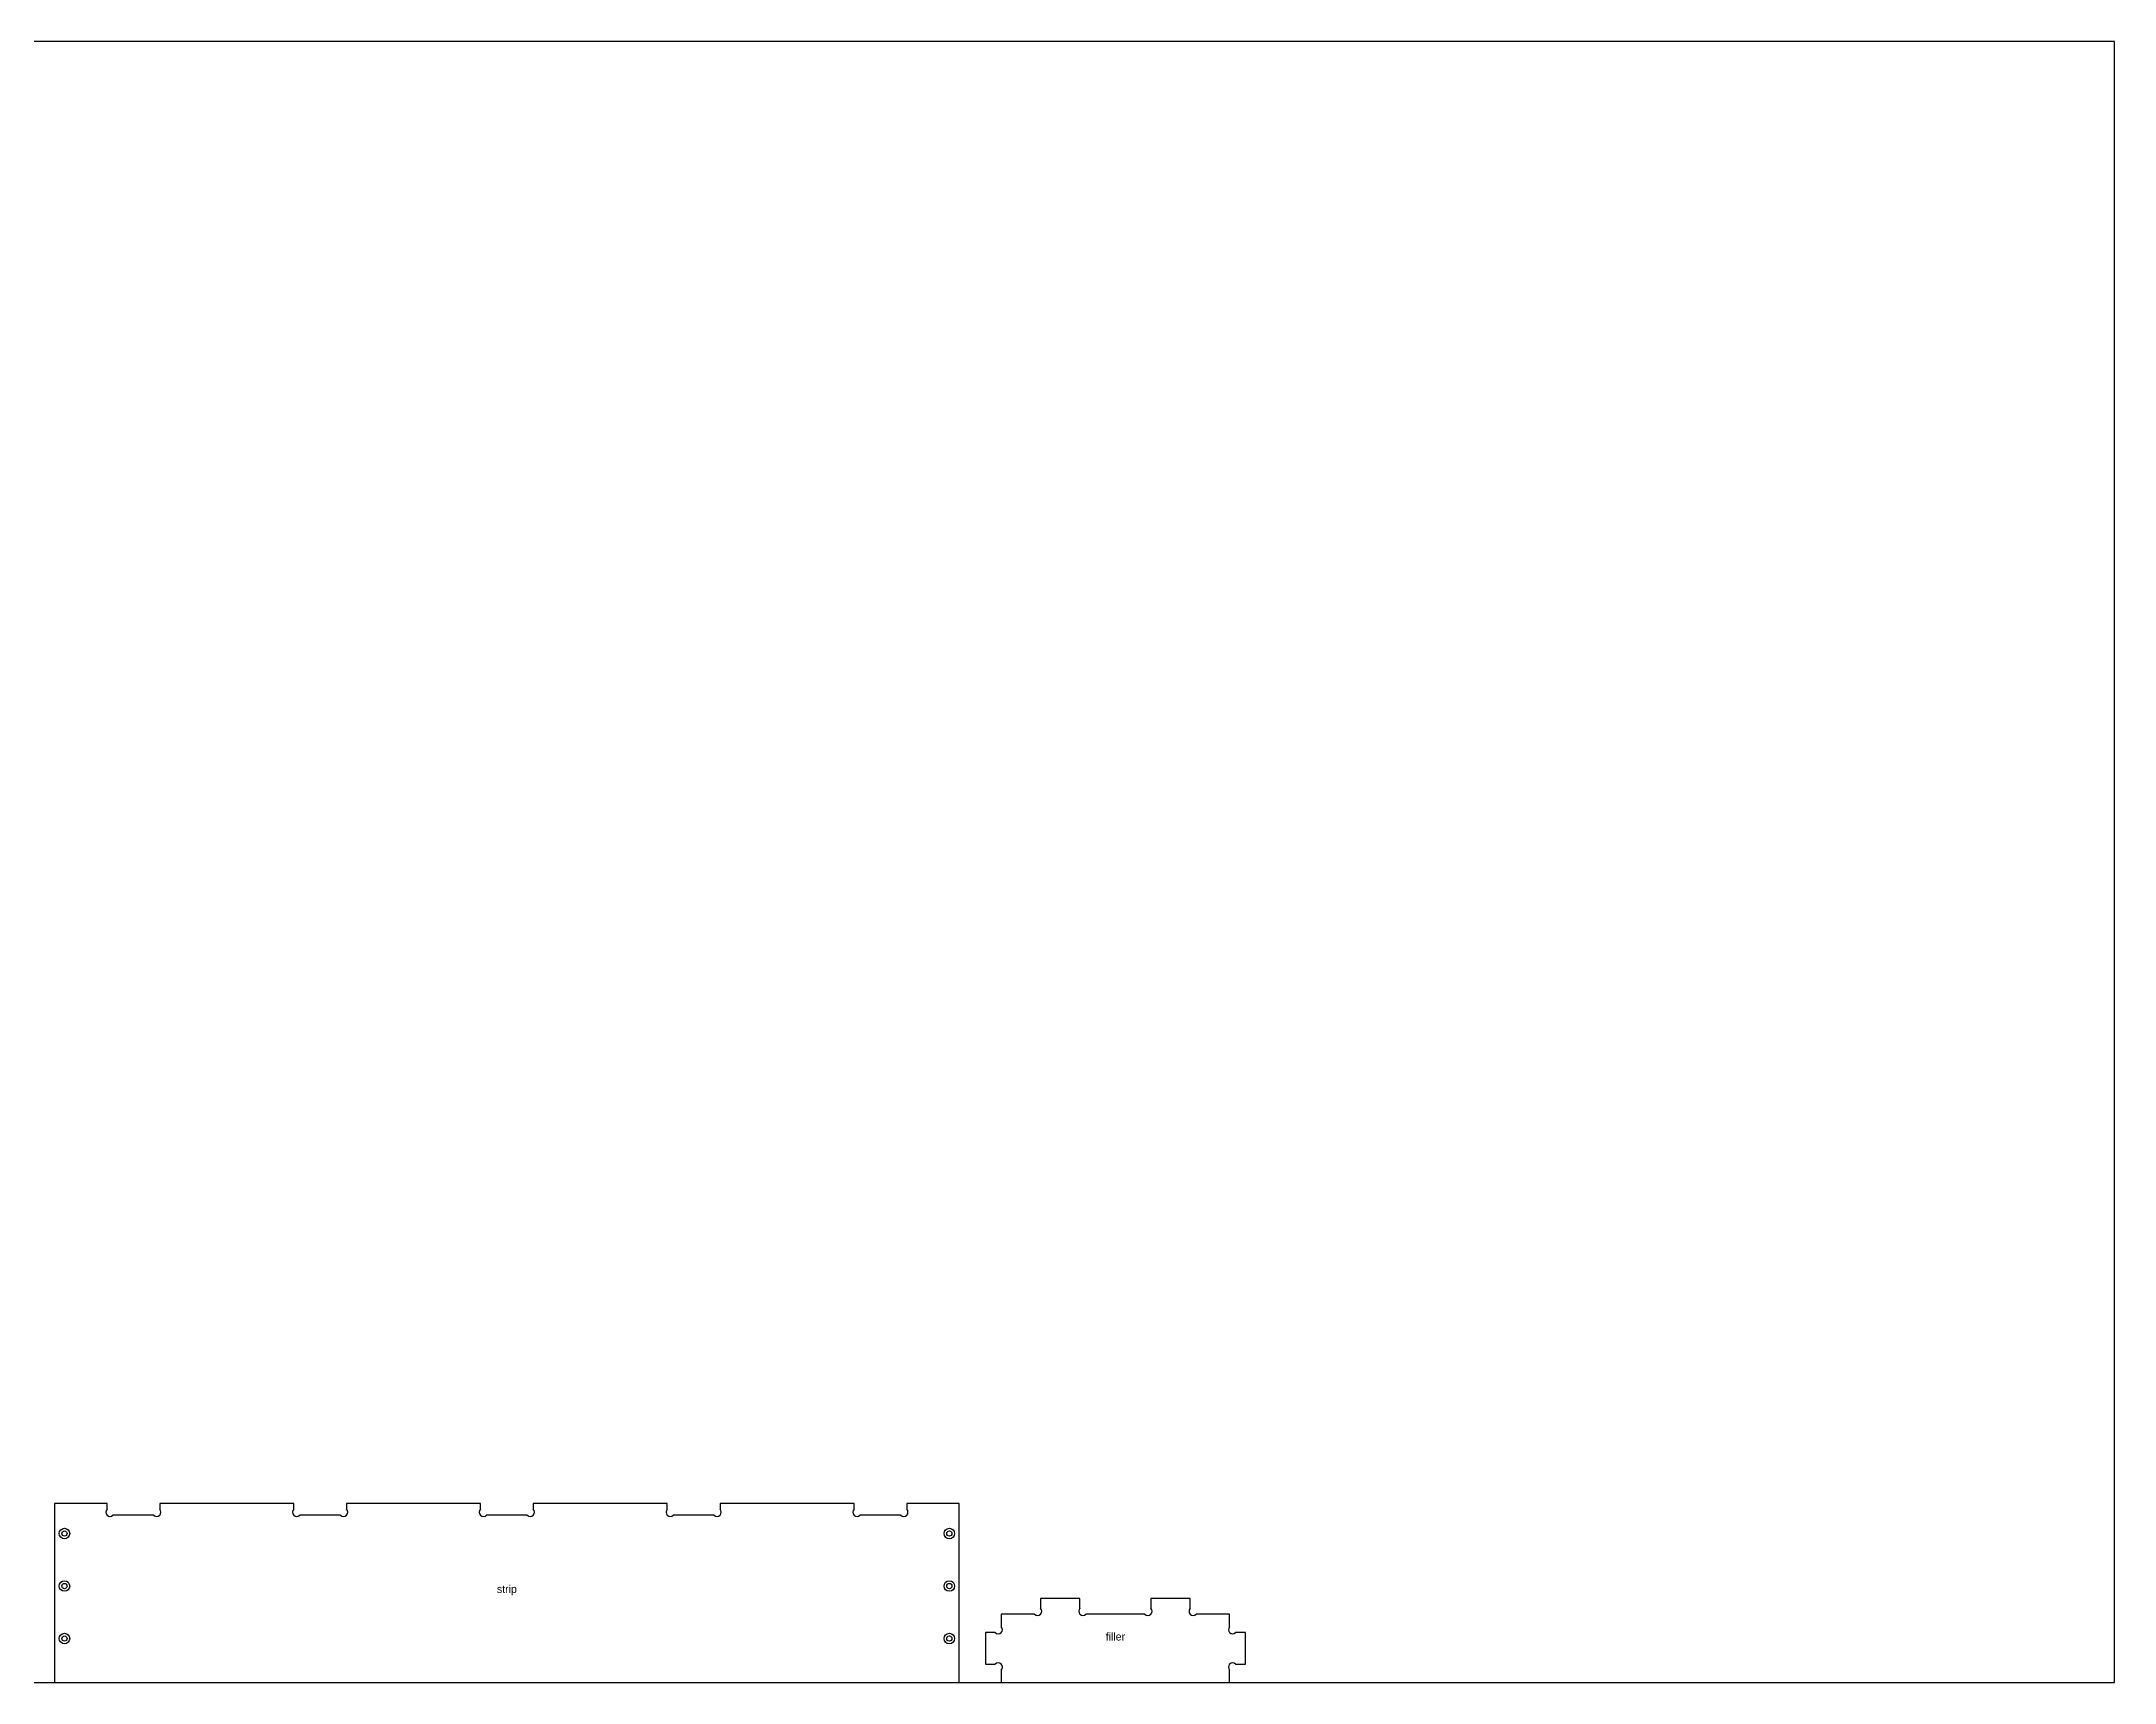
# Model space of a CAD drawing. Header units: millimetres. Extents: x 0 to 2500, y -17 to 1250.
# Drawn here: x 921 to 2500, y 0 to 1250 of the extents above; entities that cross this region are included whole.
import ezdxf
from ezdxf.enums import TextEntityAlignment as Align

# ---------------------------------------------------------------- set-up
doc = ezdxf.new("R2010")
doc.units = ezdxf.units.MM
for name, color, linetype in [('CSK_FRONT', 3, 'CONTINUOUS'), ('DRILL', 5, 'CONTINUOUS'), ('NOTE', 8, 'CONTINUOUS'), ('OUTLINE', 7, 'CONTINUOUS')]:
    doc.layers.add(name, color=color, linetype=linetype)

msp = doc.modelspace()

# ---------------------------------------------------------------- linework, layer by layer
at = {"layer": 'CSK_FRONT'}
for centre in [(938.5, 113.5), (1612.5, 113.5), (938.5, 73.5), (1612.5, 73.5), (938.5, 33.5), (1612.5, 33.5)]:
    msp.add_circle(centre, 4, dxfattribs=at)
at = {"layer": 'DRILL'}
for centre in [(938.5, 113.5), (1612.5, 113.5), (938.5, 73.5), (1612.5, 73.5), (938.5, 33.5), (1612.5, 33.5)]:
    msp.add_circle(centre, 2, dxfattribs=at)
at = {"layer": 'NOTE'}
for p, q in [((2500, 1250), (0, 1250)), ((2500, 0), (2500, 1250)), ((0, 0), (2500, 0))]:
    msp.add_line(p, q, dxfattribs=at)
at = {"layer": 'OUTLINE'}
for p, q in [((970.925, 136.5), (931, 136.5)), ((931, 136.5), (931, 0)), ((970.925, 132.0255), (970.925, 136.5)), ((1006.5495, 127.5), (975.4505, 127.5)), ((1113.175, 136.5), (1011.075, 136.5)), ((1011.075, 136.5), (1011.075, 132.0255)), ((1113.175, 132.0255), (1113.175, 136.5)), ((1148.7995, 127.5), (1117.7005, 127.5)), ((1255.425, 136.5), (1153.325, 136.5)), ((1153.325, 136.5), (1153.325, 132.0255)), ((1255.425, 132.0255), (1255.425, 136.5)), ((1291.0495, 127.5), (1259.9505, 127.5)), ((1397.675, 136.5), (1295.575, 136.5)), ((1295.575, 136.5), (1295.575, 132.0255)), ((1397.675, 132.0255), (1397.675, 136.5)), ((1433.2995, 127.5), (1402.2005, 127.5)), ((1539.925, 136.5), (1437.825, 136.5)), ((1437.825, 136.5), (1437.825, 132.0255)), ((1539.925, 132.0255), (1539.925, 136.5)), ((1575.5495, 127.5), (1544.4505, 127.5)), ((1620, 136.5), (1580.075, 136.5)), ((1580.075, 136.5), (1580.075, 132.0255)), ((1620, 0), (1620, 136.5)), ((1712, 64), (1682, 64)), ((1682, 64), (1682, 56.5255)), ((1712, 56.5255), (1712, 64)), ((1796, 64), (1766, 64)), ((1766, 64), (1766, 56.5255)), ((1796, 56.5255), (1796, 64)), ((1677.4745, 52), (1652, 52)), ((1652, 52), (1652, 42.5255)), ((1761.4745, 52), (1716.5255, 52)), ((1826, 52), (1800.5255, 52)), ((1826, 42.5255), (1826, 52)), ((1647.4745, 38), (1640, 38)), ((1640, 38), (1640, 14)), ((1838, 38), (1830.5255, 38)), ((1838, 14), (1838, 38)), ((931, 0), (1620, 0)), ((1640, 14), (1647.4745, 14)), ((1652, 9.4745), (1652, 0)), ((1652, 0), (1826, 0)), ((1826, 0), (1826, 9.4745)), ((1830.5255, 14), (1838, 14))]:
    msp.add_line(p, q, dxfattribs=at)
for centre, start, end in [((973.1877, 129.7627), 135, 315), ((1008.8123, 129.7627), 225, 45), ((1115.4377, 129.7627), 135, 315), ((1151.0623, 129.7627), 225, 45), ((1257.6877, 129.7627), 135, 315), ((1293.3123, 129.7627), 225, 45), ((1399.9377, 129.7627), 135, 315), ((1435.5623, 129.7627), 225, 45), ((1542.1877, 129.7627), 135, 315), ((1577.8123, 129.7627), 225, 45), ((1679.7373, 54.2627), 225, 45), ((1714.2627, 54.2627), 135, 315), ((1763.7373, 54.2627), 225, 45), ((1798.2627, 54.2627), 135, 315), ((1649.7373, 40.2627), 225, 45), ((1828.2627, 40.2627), 135, 315), ((1649.7373, 11.7373), 315, 135), ((1828.2627, 11.7373), 45, 225)]:
    msp.add_arc(centre, 3.2, start, end, dxfattribs=at)

# ---------------------------------------------------------------- texts
at = {"layer": 'NOTE'}
for s, p in [('strip', (1275.5, 68.25)), ('filler', (1739, 32))]:
    msp.add_text(s, height=6, dxfattribs=at).set_placement(p, align=Align.CENTER)

doc.saveas('drawing.dxf')
